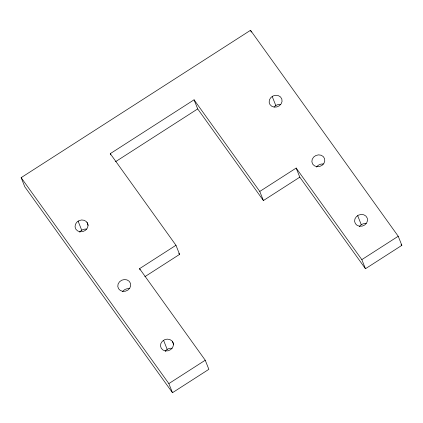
<?xml version="1.0" encoding="UTF-8"?>
<svg xmlns="http://www.w3.org/2000/svg" width="423" height="423" viewBox="0 0 423 423"><rect width="100%" height="100%" fill="white"/><g stroke="black" fill="none" stroke-linecap="round" stroke-linejoin="round"><path stroke-width="0.63" d="M259.78 191.445L194.067 99.812L110.26 153.655L175.968 245.282L139.574 268.658L205.24 360.222L208.862 369.327L172.473 392.703L24.772 186.749L21.15 177.644L250.527 30.297L398.228 236.251L401.85 245.356L365.456 268.732L299.796 177.168L296.169 168.063L259.78 191.445L263.402 200.544L299.796 177.168M115.548 161.686L197.694 108.917L194.067 99.812M144.851 276.7L179.59 254.387L175.968 245.282M172.473 392.703L168.851 383.603L205.24 360.222M365.456 268.732L361.834 259.632L398.228 236.251M401.083 244.283L401.85 245.356M296.169 168.063L361.834 259.632M197.694 108.917L263.402 200.544M178.823 253.314L179.59 254.387M21.15 177.644L168.851 383.603M357.647 215.603L361.268 224.708M250.527 30.297L251.251 32.116M272.19 96.444L275.812 105.544M110.26 153.655L110.741 154.866M172.489 341.509L173.7 344.544M139.574 268.658L140.061 269.874M163.558 340.282L167.18 349.382M87.038 222.35L88.243 225.385M78.102 221.123L81.724 230.223M359.259 226.649A6.588 5.832 -21.7 0 1 366.17 223.598M79.714 232.169A6.588 5.832 -21.7 0 1 86.625 229.118M165.171 351.328A6.588 5.832 -21.7 0 1 172.082 348.277M274.501 106.622A6.588 5.832 -21.7 0 1 280.713 104.439M122.443 291.748A6.588 5.832 -21.7 0 1 129.353 288.698M316.531 167.069A6.588 5.832 -21.7 0 1 323.442 164.018M274.13 107.088A6.588 5.832 -21.7 0 0 281.824 99.024A6.588 5.832 -21.7 0 0 270.879 97.523A6.588 5.832 -21.7 0 0 274.13 107.088M165.493 350.926A6.588 5.832 -21.7 0 0 173.187 342.863A6.588 5.832 -21.7 0 0 162.247 341.361A6.588 5.832 -21.7 0 0 165.493 350.926M80.042 231.767A6.588 5.832 -21.7 0 0 87.735 223.704A6.588 5.832 -21.7 0 0 76.79 222.202A6.588 5.832 -21.7 0 0 80.042 231.767M359.587 226.247A6.588 5.832 -21.7 0 0 367.275 218.183A6.588 5.832 -21.7 0 0 356.335 216.682A6.588 5.832 -21.7 0 0 359.587 226.247M122.77 291.347A6.588 5.832 -21.7 0 0 130.458 283.283A6.588 5.832 -21.7 0 0 119.519 281.781A6.588 5.832 -21.7 0 0 122.77 291.347M316.859 166.667A6.588 5.832 -21.7 0 0 324.552 158.604A6.588 5.832 -21.7 0 0 313.607 157.102A6.588 5.832 -21.7 0 0 316.859 166.667"/></g></svg>
